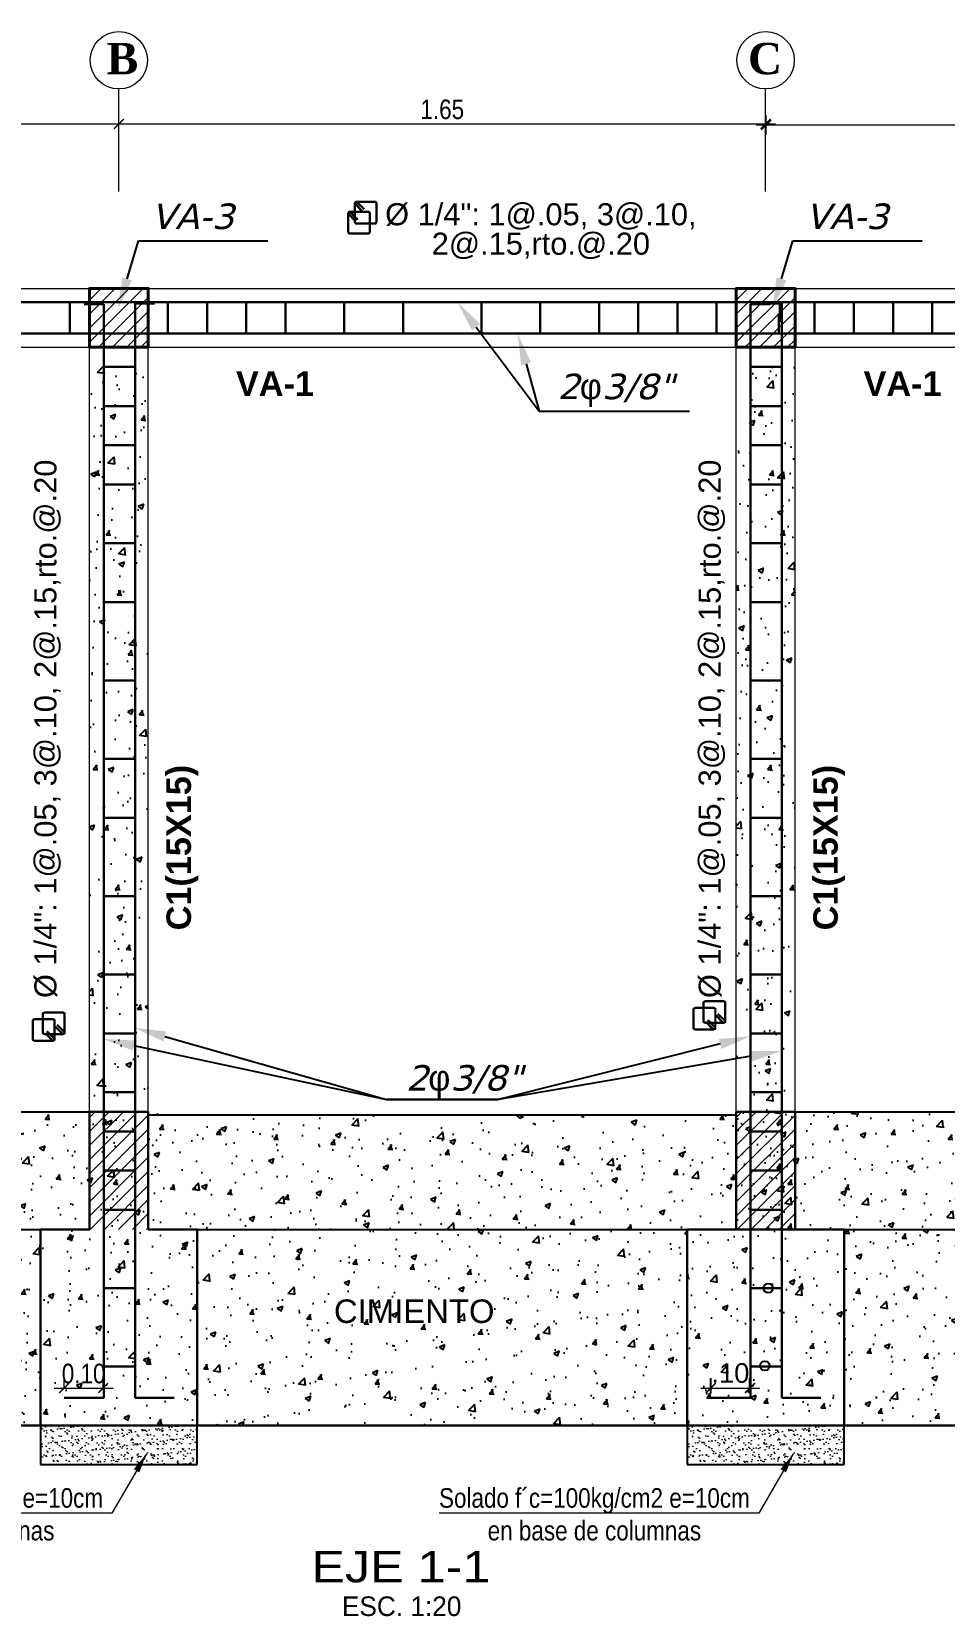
# Model space of a CAD drawing. Header units: metres. Extents: x 912 to 1393, y 476 to 584.
# Drawn here: x 1262.434 to 1264.763, y 494.607 to 498.649 of the extents above; entities that cross this region are included whole.
import ezdxf
from ezdxf import colors
from ezdxf.entities.mleader import LeaderData, LeaderLine
from ezdxf.math import Vec2, Vec3

# ---------------------------------------------------------------- set-up
doc = ezdxf.new("R2010")
doc.units = ezdxf.units.M
doc.linetypes.add('ACAD_ISO04W100', pattern=[30, 24, -3, 0, -3])
for name, color, linetype, lineweight in [('-Achurado', 251, 'Continuous', 5), ('A_Columnas', 7, 'Continuous', 40), ('Cotas', 7, 'Continuous', 20), ('Especificaciones', 7, 'Continuous', 20), ('FIC-2ES_ACERO_', 160, 'Continuous', 30), ('FIC-2ES_COLUMNA', 152, 'Continuous', 30), ('FIC-2ES_CONCRETO 210', 251, 'Continuous', 30), ('Flechas', 122, 'Continuous', 20), ('Muro Alto', 5, 'Continuous', 40), ('pisos', 8, 'Continuous', 13), ('PL-03', 7, 'Continuous', 30), ('TEXTO', 7, 'Continuous', 20)]:
    doc.layers.add(name, color=color, linetype=linetype, lineweight=lineweight)
doc.layers.add('A_50_CotasExter', color=253, linetype='Continuous')
doc.layers.add('PL-05', color=7, linetype='Continuous')
doc.layers.add('FIC-2ES_COTAS', color=7, linetype='Continuous', lineweight=5, true_color=0x6b006b)
doc.styles.add('-Arial Narrow', font='ARIALN.TTF')
doc.styles.add('ARIAL', font='arial.ttf')
doc.styles.add('ILICH', font='timesbd.ttf')
doc.styles.add('R80_50', font='verdanai.ttf', dxfattribs={"height": 0.065})
doc.styles.add('ROMANS', font='ARIALN.TTF')
doc.styles.add('style1', font='arial.ttf')
doc.styles.add('TECHNICLIGHT', font='tel_____.pfb')
doc.dimstyles.new('corte 25', dxfattribs={"dimtxt": 0.05, "dimasz": 0.025, "dimexe": 0.025, "dimexo": 0.0125, "dimgap": 0.0125, "dimtad": 1, "dimzin": 4, "dimdsep": 46, "dimtxsty": 'ARIAL', "dimblk": 'ARCHTICK', "dimcen": 0.025, "dimdle": 0.025, "dimclrd": 256, "dimclre": 256, "dimclrt": 7, "dimadec": 0, "dimazin": 0, "dimtfac": 1, "dimtix": 1, "dimtmove": 0, "dimatfit": 3, "dimfxl": 0.1, "dimlwd": -1, "dimarcsym": 0})
doc.dimstyles.new('Esc 1_20n', dxfattribs={"dimscale": 0.02, "dimtxt": 2, "dimasz": 1, "dimexe": 1, "dimexo": 1, "dimgap": 0.45, "dimtad": 1, "dimtoh": 1, "dimzin": 3, "dimdsep": 46, "dimtxsty": '-Arial Narrow', "dimblk": 'ARCHTICK', "dimcen": 1, "dimdle": 1, "dimclrd": 252, "dimclre": 252, "dimclrt": 252, "dimadec": 0, "dimazin": 0, "dimtfac": 1, "dimtix": 1, "dimtmove": 1, "dimatfit": 2, "dimldrblk": 'ARCHTICK', "dimfxl": 1, "dimfxlon": 1, "dimtolj": 2, "dimlwd": 5, "dimlwe": 5, "dimarcsym": 0})

# ---------------------------------------------------------------- blocks, each defined once
blk = doc.blocks.new('_ArchTick')
at = {"layer": 'pisos', "color": 0, "const_width": 0.15}
blk.add_lwpolyline([(-0.5, -0.5), (0.5, 0.5)], dxfattribs=at)
blk = doc.blocks.new('*D281')
at = {"layer": 'A_50_CotasExter', "color": 252, "lineweight": 5, "transparency": 16777216}
for p, q in [((1260.982, 498.414), (1262.682, 498.414)), ((1261.007, 498.389), (1261.007, 498.439)), ((1262.657, 498.389), (1262.657, 498.439))]:
    blk.add_line(p, q, dxfattribs=at)
at = {"layer": 'DEFPOINTS', "color": 0, "lineweight": 20, "transparency": 16777216}
for p in [(1262.657, 498.414), (1261.007, 498.2415), (1262.657, 498.2415)]:
    blk.add_point(p, dxfattribs=at)
at = {"layer": 'A_50_CotasExter', "color": 252, "lineweight": 5, "transparency": 16777216, "xscale": 0.025, "yscale": 0.025, "zscale": 0.025, "rotation": 180}
blk.add_blockref('_ArchTick', (1261.007, 498.414), dxfattribs=at)
at = {"layer": 'A_50_CotasExter', "color": 252, "lineweight": 5, "transparency": 16777216, "xscale": 0.025, "yscale": 0.025, "zscale": 0.025}
blk.add_blockref('_ArchTick', (1262.657, 498.414), dxfattribs=at)
at = {"layer": 'A_50_CotasExter', "color": 252, "transparency": 16777216, "insert": (1261.832, 498.4508), "char_height": 0.05, "attachment_point": 5, "style": '-Arial Narrow'}
blk.add_mtext('\\A2;1.65', dxfattribs=at)
blk = doc.blocks.new('ESTRIBOS')
at = {"layer": 'Especificaciones', "linetype": 'ACAD_ISO04W100'}
for p, q in [((1246.7519, 500.8379), (1246.7039, 500.8379)), ((1246.6824, 500.7601), (1246.6824, 500.808)), ((1246.6837, 500.8048), (1246.6994, 500.7891)), ((1246.6849, 500.7601), (1246.6849, 500.8037)), ((1246.6855, 500.8065), (1246.6994, 500.7926)), ((1246.6994, 500.8125), (1246.6869, 500.8125)), ((1246.6994, 500.8101), (1246.6869, 500.8101)), ((1246.6884, 500.8095), (1246.6994, 500.7984)), ((1246.6913, 500.8101), (1246.6994, 500.8019)), ((1246.6994, 500.7855), (1246.6994, 500.8334)), ((1246.7007, 500.8302), (1246.7181, 500.8128)), ((1246.7019, 500.7855), (1246.7019, 500.829)), ((1246.7349, 500.8125), (1246.7019, 500.8125)), ((1246.7349, 500.8101), (1246.7019, 500.8101)), ((1246.7019, 500.7994), (1246.7075, 500.7938)), ((1246.7025, 500.8319), (1246.7199, 500.8145)), ((1246.7519, 500.8354), (1246.7039, 500.8354)), ((1246.7054, 500.8348), (1246.7228, 500.8174)), ((1246.7083, 500.8354), (1246.7245, 500.8192)), ((1246.7199, 500.8145), (1246.7181, 500.8128)), ((1246.7369, 500.808), (1246.7369, 500.7601)), ((1246.7394, 500.8083), (1246.7394, 500.7601)), ((1246.7539, 500.8334), (1246.7539, 500.7855)), ((1246.7564, 500.8337), (1246.7564, 500.7855)), ((1246.6869, 500.7581), (1246.7349, 500.7581)), ((1246.7019, 500.796), (1246.7058, 500.7921)), ((1246.7019, 500.7901), (1246.7029, 500.7891)), ((1246.7029, 500.7891), (1246.7019, 500.7882)), ((1246.7039, 500.7834), (1246.7369, 500.7834)), ((1246.7039, 500.7809), (1246.7369, 500.7809)), ((1246.7075, 500.7938), (1246.7058, 500.7921)), ((1246.7394, 500.7834), (1246.7519, 500.7834)), ((1246.7394, 500.7809), (1246.7519, 500.7809)), ((1246.6869, 500.7556), (1246.7349, 500.7556))]:
    blk.add_line(p, q, dxfattribs=at)
for centre, radius, start, end in [((1246.7039, 500.8334), 0.00452, 90, 225), ((1246.7519, 500.8334), 0.00452, 0, 90), ((1246.6869, 500.808), 0.00452, 90, 225), ((1246.6869, 500.808), 0.00206, 45.0001, 225), ((1246.7039, 500.8334), 0.00206, 45.0001, 225), ((1246.7349, 500.808), 0.00452, 0, 90), ((1246.7349, 500.808), 0.00206, 0, 90), ((1246.7519, 500.8334), 0.00206, 0, 90), ((1246.6869, 500.7601), 0.00452, 180, 270), ((1246.6869, 500.7601), 0.00206, 180, 270), ((1246.7039, 500.7855), 0.00452, 180, 270), ((1246.7039, 500.7855), 0.00206, 180, 270), ((1246.7349, 500.7601), 0.00206, 270, 0), ((1246.7349, 500.7601), 0.00452, 270, 0), ((1246.7519, 500.7855), 0.00452, 270, 0), ((1246.7519, 500.7855), 0.00206, 270, 0)]:
    blk.add_arc(centre, radius, start, end, dxfattribs=at)
blk = doc.blocks.new('*D89')
at = {"layer": 'Cotas', "ltscale": 0.1, "transparency": 16777216}
blk.add_line((1264.142, 495.1894), (1264.292, 495.1894), dxfattribs=at)
at = {"layer": 'Cotas', "lineweight": -2, "ltscale": 0.1, "transparency": 16777216}
for p, q in [((1264.167, 495.1766), (1264.167, 495.2144)), ((1264.267, 495.1766), (1264.267, 495.2144))]:
    blk.add_line(p, q, dxfattribs=at)
at = {"layer": 'DEFPOINTS', "color": 0, "lineweight": 20, "ltscale": 0.1, "transparency": 16777216}
for p in [(1264.267, 495.1894), (1264.167, 495.1641), (1264.267, 495.1641)]:
    blk.add_point(p, dxfattribs=at)
at = {"layer": 'Cotas', "ltscale": 0.1, "transparency": 16777216, "xscale": 0.025, "yscale": 0.025, "zscale": 0.025, "rotation": 180}
blk.add_blockref('_ArchTick', (1264.167, 495.1894), dxfattribs=at)
at = {"layer": 'Cotas', "ltscale": 0.1, "transparency": 16777216, "xscale": 0.025, "yscale": 0.025, "zscale": 0.025}
blk.add_blockref('_ArchTick', (1264.267, 495.1894), dxfattribs=at)
at = {"layer": 'Cotas', "color": 7, "lineweight": 13, "ltscale": 0.1, "transparency": 16777216, "insert": (1264.217, 495.2274), "char_height": 0.05, "attachment_point": 5, "style": 'ARIAL'}
blk.add_mtext('.10', dxfattribs=at)
blk = doc.blocks.new('*D96')
at = {"layer": 'A_50_CotasExter', "color": 252, "lineweight": 5, "transparency": 16777216}
for p, q in [((1262.492, 495.1894), (1262.642, 495.1894)), ((1262.517, 495.1891), (1262.517, 495.2144)), ((1262.617, 495.1891), (1262.617, 495.2144))]:
    blk.add_line(p, q, dxfattribs=at)
at = {"layer": 'DEFPOINTS', "color": 0, "lineweight": 20, "transparency": 16777216}
for p in [(1262.617, 495.1894), (1262.517, 495.1641), (1262.617, 495.1641)]:
    blk.add_point(p, dxfattribs=at)
at = {"layer": 'A_50_CotasExter', "color": 252, "lineweight": 5, "transparency": 16777216, "xscale": 0.025, "yscale": 0.025, "zscale": 0.025, "rotation": 180}
blk.add_blockref('_ArchTick', (1262.517, 495.1894), dxfattribs=at)
at = {"layer": 'A_50_CotasExter', "color": 252, "lineweight": 5, "transparency": 16777216, "xscale": 0.025, "yscale": 0.025, "zscale": 0.025}
blk.add_blockref('_ArchTick', (1262.617, 495.1894), dxfattribs=at)
at = {"layer": 'A_50_CotasExter', "color": 252, "transparency": 16777216, "insert": (1262.567, 495.2261), "char_height": 0.05, "attachment_point": 5, "style": '-Arial Narrow'}
blk.add_mtext('\\A2;0.10', dxfattribs=at)
blk = doc.blocks.new('*D282')
at = {"layer": 'A_50_CotasExter', "color": 252, "lineweight": 5, "transparency": 16777216}
for p, q in [((1262.632, 498.414), (1264.332, 498.414)), ((1262.657, 498.389), (1262.657, 498.439)), ((1264.307, 498.389), (1264.307, 498.439))]:
    blk.add_line(p, q, dxfattribs=at)
at = {"layer": 'DEFPOINTS', "color": 0, "lineweight": 20, "transparency": 16777216}
for p in [(1264.307, 498.414), (1262.657, 498.2415), (1264.307, 498.2415)]:
    blk.add_point(p, dxfattribs=at)
at = {"layer": 'A_50_CotasExter', "color": 252, "lineweight": 5, "transparency": 16777216, "xscale": 0.025, "yscale": 0.025, "zscale": 0.025, "rotation": 180}
blk.add_blockref('_ArchTick', (1262.657, 498.414), dxfattribs=at)
at = {"layer": 'A_50_CotasExter', "color": 252, "lineweight": 5, "transparency": 16777216, "xscale": 0.025, "yscale": 0.025, "zscale": 0.025}
blk.add_blockref('_ArchTick', (1264.307, 498.414), dxfattribs=at)
at = {"layer": 'A_50_CotasExter', "color": 252, "transparency": 16777216, "insert": (1263.482, 498.4508), "char_height": 0.05, "attachment_point": 5, "style": '-Arial Narrow'}
blk.add_mtext('\\A2;1.65', dxfattribs=at)
blk = doc.blocks.new('*D283')
at = {"layer": 'A_50_CotasExter', "color": 252, "lineweight": 5, "transparency": 16777216}
for p, q in [((1264.3082, 498.3865), (1264.3082, 498.4365)), ((1265.9582, 498.3865), (1265.9582, 498.4365)), ((1264.2832, 498.4115), (1265.9832, 498.4115))]:
    blk.add_line(p, q, dxfattribs=at)
at = {"layer": 'DEFPOINTS', "color": 0, "lineweight": 20, "transparency": 16777216}
for p in [(1265.9582, 498.4115), (1264.3082, 498.239), (1265.9582, 498.239)]:
    blk.add_point(p, dxfattribs=at)
at = {"layer": 'A_50_CotasExter', "color": 252, "lineweight": 5, "transparency": 16777216, "xscale": 0.025, "yscale": 0.025, "zscale": 0.025, "rotation": 180}
blk.add_blockref('_ArchTick', (1264.3082, 498.4115), dxfattribs=at)
at = {"layer": 'A_50_CotasExter', "color": 252, "lineweight": 5, "transparency": 16777216, "xscale": 0.025, "yscale": 0.025, "zscale": 0.025}
blk.add_blockref('_ArchTick', (1265.9582, 498.4115), dxfattribs=at)
at = {"layer": 'A_50_CotasExter', "color": 252, "transparency": 16777216, "insert": (1265.1332, 498.4483), "char_height": 0.05, "attachment_point": 5, "style": '-Arial Narrow'}
blk.add_mtext('\\A2;1.65', dxfattribs=at)

msp = doc.modelspace()

# ---------------------------------------------------------------- hatches: boundary and pattern name
at = {"layer": '-Achurado', "lineweight": 5}
h = msp.add_hatch(dxfattribs=at)
h.set_pattern_fill('AR-SAND', color=256, scale=0.0005)
h.set_pattern_definition([(37.5, (63.047803, 0), (-0.00080001565, 0.02447066187), [0, -0.019304, 0, -0.02159, 0, -0.0206375]), (7.5, (63.047803, 0), (0.02247616416, 0.035841255), [0, -0.010414, 0, -0.017399, 0, -0.0066675]), (327.5, (63.032182, 0), (0.0395496185, 7.185923e-05), [0, -0.00635, 0, -0.02286, 0, -0.029845]), (317.5, (63.032182, 0), (0.0381778226, 0.0111464662), [0, -0.003175, 0, -0.014986, 0, -0.017145])])
h.paths.add_polyline_path([(1262.857, 495.0941), (1262.457, 495.0941), (1262.457, 494.9941), (1262.857, 494.9941)])
h = msp.add_hatch(dxfattribs=at)
h.set_pattern_fill('AR-SAND', color=256, scale=0.0005)
h.set_pattern_definition([(37.5, (64.697803, 0), (-0.00080001565, 0.02447066187), [0, -0.019304, 0, -0.02159, 0, -0.0206375]), (7.5, (64.697803, 0), (0.02247616416, 0.035841255), [0, -0.010414, 0, -0.017399, 0, -0.0066675]), (327.5, (64.682182, 0), (0.0395496185, 7.185923e-05), [0, -0.00635, 0, -0.02286, 0, -0.029845]), (317.5, (64.682182, 0), (0.0381778226, 0.0111464662), [0, -0.003175, 0, -0.014986, 0, -0.017145])])
h.paths.add_polyline_path([(1264.507, 495.0941), (1264.107, 495.0941), (1264.107, 494.9941), (1264.507, 494.9941)])
at = {"true_color": 0x636466}
h = msp.add_hatch(dxfattribs=at)
h.set_pattern_fill('AR-CONC', color=251, scale=0.0008)
h.paths.add_polyline_path([(1262.582, 497.7941), (1262.732, 497.7941), (1262.732, 495.5941), (1262.582, 495.5941)])
h = msp.add_hatch(dxfattribs=at)
h.set_pattern_fill('AR-CONC', color=251, scale=0.0008)
h.paths.add_polyline_path([(1264.232, 497.7941), (1264.382, 497.7941), (1264.382, 495.5941), (1264.232, 495.5941)])
h = msp.add_hatch(dxfattribs=at)
h.set_pattern_fill('AR-CONC', color=251, scale=0.0008)
h.paths.add_polyline_path([(1262.1047, 495.7638), (1262.3732, 495.7638), (1262.4026, 495.8069), (1262.3242, 495.7834)], flags=16)
h.paths.add_polyline_path([(1264.232, 495.8857), (1263.4332, 495.8857), (1261.904, 495.8941), (1261.082, 495.8941), (1261.082, 495.5941), (1261.207, 495.5941), (1263.107, 495.5941), (1264.232, 495.5941)])
h = msp.add_hatch(dxfattribs=at)
h.set_pattern_fill('AR-CONC', color=251, scale=0.0008)
h.set_pattern_definition([(50, (15.55225, -3.57818), (0.145747735, -0.012751268), [0.01524, -0.16764]), (355, (15.55225, -3.57818), (-0.028194737, 0.152845476), [0.012192, -0.134112467]), (100.451445, (15.5644, -3.57925), (0.117552998, 0.140094202), [0.012952007, -0.142472196]), (46.1842, (15.55225, -3.53754), (0.216863233, -0.033633862), [0.02286, -0.25146]), (96.635558, (15.57032, -3.54035), (0.189923307, 0.1979409), [0.01942802, -0.213708487]), (351.184151, (15.55225, -3.53754), (0.189923307, 0.1979409), [0.018287974, -0.201167786]), (21, (15.57257, -3.5477), (0.121291513, -0.081812159), [0.01524, -0.16764]), (326, (15.57257, -3.5477), (0.049441623, 0.147350373), [0.012192, -0.134112]), (71.451445, (15.58268, -3.55452), (0.170733135, 0.065538215), [0.012952007, -0.14247195]), (37.5, (15.55225, -3.578183), (0.0024708826, 0.067644031), [0, -0.1324864, 0, -0.136144, 0, -0.13462]), (7.5, (15.55225, -3.57818), (0.05345573, 0.08014446), [0, -0.0776224, 0, -0.1294384, 0, -0.051308]), (327.5, (15.506934, -3.578183), (0.1084724761, -0.0045829952), [0, -0.0508, 0, -0.158496, 0, -0.210312]), (317.5, (15.48661, -3.57818), (0.118503345, 0.020341193), [0, -0.06604, 0, -0.1052576, 0, -0.149352])])
h.paths.add_polyline_path([(1264.8094, 495.5941), (1264.382, 495.5941), (1264.382, 495.8941), (1264.232, 495.8941), (1264.2324, 495.5941), (1264.107, 495.5941), (1264.107, 495.0941), (1264.8094, 495.0941)])
h = msp.add_hatch(dxfattribs=at)
h.set_pattern_fill('AR-CONC', color=251, scale=0.0008)
h.paths.add_polyline_path([(1265.8832, 495.8941), (1264.382, 495.8941), (1264.382, 495.5941), (1265.2094, 495.5941), (1265.7582, 495.5941), (1265.8832, 495.5941)])
h = msp.add_hatch(dxfattribs=at)
h.set_pattern_fill('AR-CONC', color=251, scale=0.0008)
h.paths.add_polyline_path([(1264.107, 495.5941), (1261.332, 495.5941), (1261.332, 495.0941), (1264.107, 495.0941)])
h.paths.add_polyline_path([(1262.2377, 495.3797), (1262.2905, 495.3554), (1262.2782, 495.4218), (1262.2561, 495.4529)], flags=16)
at = {"layer": 'Muro Alto', "lineweight": 20, "true_color": 0x636466}
h = msp.add_hatch(dxfattribs=at)
h.set_pattern_fill('LINE', color=251, scale=0.008, angle=45)
h.set_pattern_definition([(45, (5.34674, -3.528183), (-0.01796051224, 0.01796051224), [])])
h.paths.add_polyline_path([(1262.582, 497.8441), (1262.732, 497.8441), (1262.732, 497.9941), (1262.582, 497.9941)])
h = msp.add_hatch(dxfattribs=at)
h.set_pattern_fill('LINE', color=251, scale=0.008, angle=45)
h.set_pattern_definition([(45, (6.99674, -3.528183), (-0.01796051224, 0.01796051224), [])])
h.paths.add_polyline_path([(1264.232, 497.8441), (1264.382, 497.8441), (1264.382, 497.9941), (1264.232, 497.9941)])
h = msp.add_hatch(dxfattribs=at)
h.set_pattern_fill('LINE', color=251, scale=0.008, angle=45)
h.set_pattern_definition([(45, (14.997135, -3.578183), (-0.01796051224, 0.01796051224), [])])
h.paths.add_polyline_path([(1262.582, 495.8941), (1262.732, 495.8941), (1262.732, 495.5941), (1262.582, 495.5941)])
h = msp.add_hatch(dxfattribs=at)
h.set_pattern_fill('LINE', color=251, scale=0.008, angle=45)
h.set_pattern_definition([(45, (16.647135, -3.578183), (-0.01796051224, 0.01796051224), [])])
h.paths.add_polyline_path([(1264.232, 495.8941), (1264.382, 495.8941), (1264.382, 495.5941), (1264.232, 495.5941)])

# ---------------------------------------------------------------- linework, layer by layer
for p, q in [((1262.457, 495.0941), (1262.457, 494.9941)), ((1262.857, 494.9941), (1262.857, 495.0941)), ((1264.107, 495.0941), (1264.107, 494.9941)), ((1264.507, 494.9941), (1264.507, 495.0941)), ((1262.457, 494.9941), (1262.857, 494.9941)), ((1264.107, 494.9941), (1264.507, 494.9941))]:
    msp.add_line(p, q)
for points in [[(1261.082, 495.8941), (1262.582, 495.8941)], [(1264.2332, 495.8857), (1262.732, 495.8857)], [(1264.3482, 495.8941), (1265.8832, 495.8941)], [(1261.207, 495.5941), (1262.457, 495.5941)], [(1262.857, 495.5941), (1265.7582, 495.5941)]]:
    msp.add_lwpolyline(points)
msp.add_lwpolyline([(1264.232, 495.8941), (1264.382, 495.8941), (1264.382, 495.5941), (1264.232, 495.5941)], close=True)
for centre in [(1264.3136, 495.4444), (1264.3049, 495.2461)]:
    msp.add_circle(centre, 0.0121)
at = {"layer": 'FIC-2ES_ACERO_', "color": 5, "lineweight": 30}
for p, q in [((1260.9738, 497.9591), (1265.9946, 497.9591)), ((1262.5682, 497.9543), (1262.6182, 497.9543)), ((1262.6182, 495.1641), (1262.6182, 497.9543)), ((1262.6982, 495.1641), (1262.6982, 497.9557)), ((1262.7482, 497.9557), (1262.6982, 497.9557)), ((1264.2682, 495.1641), (1264.2682, 497.9543)), ((1264.2682, 497.9543), (1264.3182, 497.9543)), ((1264.3482, 497.9557), (1264.2982, 497.9557)), ((1264.3406, 497.8791), (1264.3406, 497.9291)), ((1264.3434, 497.9591), (1264.3434, 497.9091)), ((1264.3482, 495.1641), (1264.3482, 497.9557)), ((1260.9785, 497.8791), (1265.9917, 497.8791)), ((1262.517, 495.1641), (1262.6182, 495.1641)), ((1262.7982, 495.1641), (1262.6982, 495.1641)), ((1264.167, 495.1641), (1264.2682, 495.1641)), ((1264.4482, 495.1641), (1264.3482, 495.1641))]:
    msp.add_line(p, q, dxfattribs=at)
at = {"layer": 'FIC-2ES_ACERO_', "lineweight": 40}
for points in [[(1262.582, 497.8441), (1262.732, 497.8441), (1262.732, 497.9941), (1262.582, 497.9941)], [(1264.232, 497.8441), (1264.382, 497.8441), (1264.382, 497.9941), (1264.232, 497.9941)]]:
    msp.add_lwpolyline(points, close=True, dxfattribs=at)
at = {"layer": 'FIC-2ES_ACERO_', "color": 5, "lineweight": 30}
for points in [[(1260.9785, 497.9291), (1260.9785, 497.8791), (1265.9917, 497.8791), (1265.9917, 497.9291)], [(1262.532, 497.8791), (1262.532, 497.9591)], [(1262.732, 497.8791), (1262.732, 497.9591)], [(1262.782, 497.8791), (1262.782, 497.9591)], [(1262.882, 497.8791), (1262.882, 497.9591)], [(1262.982, 497.8791), (1262.982, 497.9591)], [(1263.082, 497.8791), (1263.082, 497.9591)], [(1263.232, 497.8791), (1263.232, 497.9591)], [(1263.382, 497.8791), (1263.382, 497.9591)], [(1263.582, 497.8791), (1263.582, 497.9591)], [(1263.732, 497.8791), (1263.732, 497.9591)], [(1263.882, 497.8791), (1263.882, 497.9591)], [(1263.982, 497.8791), (1263.982, 497.9591)], [(1264.082, 497.8791), (1264.082, 497.9591)], [(1264.182, 497.8791), (1264.182, 497.9591)], [(1264.432, 497.8791), (1264.432, 497.9591)], [(1264.532, 497.8791), (1264.532, 497.9591)], [(1264.632, 497.8791), (1264.632, 497.9591)], [(1264.732, 497.8791), (1264.732, 497.9591)], [(1262.6982, 497.7941), (1262.6182, 497.7941)], [(1264.3482, 497.7941), (1264.2682, 497.7941)], [(1262.6982, 497.6941), (1262.6182, 497.6941)], [(1264.3482, 497.6941), (1264.2682, 497.6941)], [(1262.6982, 497.5941), (1262.6182, 497.5941)], [(1264.3482, 497.5941), (1264.2682, 497.5941)], [(1262.6982, 497.4941), (1262.6182, 497.4941)], [(1264.3482, 497.4941), (1264.2682, 497.4941)], [(1262.6982, 497.3441), (1262.6182, 497.3441)], [(1264.3482, 497.3441), (1264.2682, 497.3441)], [(1262.6982, 497.1941), (1262.6182, 497.1941)], [(1264.3482, 497.1941), (1264.2682, 497.1941)], [(1262.6982, 496.9941), (1262.6182, 496.9941)], [(1264.3482, 496.9941), (1264.2682, 496.9941)], [(1262.6982, 496.7941), (1262.6182, 496.7941)], [(1264.3482, 496.7941), (1264.2682, 496.7941)], [(1262.6182, 496.6441), (1262.6982, 496.6441)], [(1264.2682, 496.6441), (1264.3482, 496.6441)], [(1262.6182, 496.4441), (1262.6982, 496.4441)], [(1264.2682, 496.4441), (1264.3482, 496.4441)], [(1262.6182, 496.2441), (1262.6982, 496.2441)], [(1264.2682, 496.2441), (1264.3482, 496.2441)], [(1262.6182, 496.0941), (1262.6982, 496.0941)], [(1264.2682, 496.0941), (1264.3482, 496.0941)], [(1262.6182, 495.9441), (1262.6982, 495.9441)], [(1264.2682, 495.9441), (1264.3482, 495.9441)], [(1262.6182, 495.8441), (1262.6982, 495.8441)], [(1264.2682, 495.8441), (1264.3482, 495.8441)], [(1262.6182, 495.7441), (1262.6982, 495.7441)], [(1264.2682, 495.7441), (1264.3482, 495.7441)], [(1262.6182, 495.6441), (1262.6982, 495.6441)], [(1264.2682, 495.6441), (1264.3482, 495.6441)], [(1262.6982, 495.4441), (1262.6182, 495.4441)], [(1264.3482, 495.4441), (1264.2682, 495.4441)], [(1262.6982, 495.2441), (1262.6182, 495.2441)], [(1264.3482, 495.2441), (1264.2682, 495.2441)]]:
    msp.add_lwpolyline(points, dxfattribs=at)
at = {"layer": 'FIC-2ES_COLUMNA', "ltscale": 0.025}
for points in [[(1262.457, 495.0941), (1262.857, 495.0941), (1262.857, 495.5941), (1262.732, 495.5941), (1262.732, 495.8941), (1262.582, 495.8941), (1262.582, 495.5941), (1262.457, 495.5941), (1262.457, 495.0941)], [(1264.107, 495.0941), (1264.507, 495.0941), (1264.507, 495.5941), (1264.382, 495.5941), (1264.382, 495.8941), (1264.232, 495.8941), (1264.232, 495.5941), (1264.107, 495.5941), (1264.107, 495.0941)], [(1261.207, 495.0941), (1266.1584, 495.0941)]]:
    msp.add_lwpolyline(points, dxfattribs=at)
at = {"layer": 'FIC-2ES_CONCRETO 210', "lineweight": 15}
for p, q in [((1260.932, 497.9941), (1266.0332, 497.9941)), ((1262.732, 495.8941), (1262.732, 497.9441)), ((1264.382, 495.6941), (1264.382, 497.9441)), ((1261.082, 497.8441), (1266.0332, 497.8441)), ((1262.582, 495.8941), (1262.582, 497.8441)), ((1264.232, 495.6941), (1264.232, 497.8441)), ((1264.382, 495.6941), (1264.382, 497.8441))]:
    msp.add_line(p, q, dxfattribs=at)
at = {"layer": 'FIC-2ES_COTAS'}
for p, q in [((1262.657, 498.2415), (1262.657, 498.503)), ((1264.307, 498.2415), (1264.307, 498.503))]:
    msp.add_line(p, q, dxfattribs=at)
for centre in [(1262.657, 498.5761), (1264.307, 498.5761)]:
    msp.add_circle(centre, 0.0731, dxfattribs=at)

# ---------------------------------------------------------------- block references
at = {"layer": 'Muro Alto', "color": 4, "lineweight": 20}
msp.add_blockref('ESTRIBOS', (16.5587, -2.6221), dxfattribs=at)
at = {"layer": 'Muro Alto', "color": 4, "lineweight": 20, "xscale": -1, "rotation": 270}
for p in [(763.3669, -750.5794), (761.6813, -750.6081)]:
    msp.add_blockref('ESTRIBOS', p, dxfattribs=at)

# ---------------------------------------------------------------- texts
at = {"layer": 'A_Columnas', "lineweight": 9, "attachment_point": 5, "style": 'style1'}
for s, insert, char_height, width in [('\\pxsm0.8;Ø 1/4": 1@.05, 3@.10, 2@.15,rto.@.20', (1263.7335, 498.1403), 0.05625, 0.881569), ('{\\fArial|b1|i0|c0|p34;VA-1 }', (1263.0551, 497.7515), 0.0625, 0.8), ('{\\fArial|b1|i0|c0|p34;VA-1 }', (1264.6563, 497.7515), 0.0625, 0.8)]:
    msp.add_mtext(s, dxfattribs=dict(at, insert=insert, char_height=char_height, width=width))
at = {"layer": 'A_Columnas', "lineweight": 9, "attachment_point": 5, "rotation": 90, "style": 'style1'}
for s, insert, char_height, width in [('\\pxsm0.8;Ø 1/4": 1@.05, 3@.10, 2@.15,rto.@.20', (1262.4751, 496.8709), 0.05625, 2.104752), ('\\pxsm0.8;Ø 1/4": 1@.05, 3@.10, 2@.15,rto.@.20', (1264.1698, 496.8709), 0.05625, 2.104752), ('{\\fArial|b1|i0|c0|p34;C1(15X15)}', (1262.819, 496.568), 0.0625, 0.8), ('{\\fArial|b1|i0|c0|p34;C1(15X15)}', (1264.469, 496.568), 0.0625, 0.8)]:
    msp.add_mtext(s, dxfattribs=dict(at, insert=insert, char_height=char_height, width=width))
at = {"layer": 'Especificaciones', "linetype": 'ACAD_ISO04W100', "char_height": 0.065, "width": 0.387333, "attachment_point": 1, "style": 'R80_50'}
for s, insert in [('VA-3', (1262.7396, 498.2108)), ('VA-3', (1264.409, 498.2108)), ('2{\\fSymbol|b0|i0|c2|p18;f}3/8"', (1263.7761, 497.7768)), ('2{\\fSymbol|b0|i0|c2|p18;f}3/8"', (1263.3895, 496.0132))]:
    msp.add_mtext(s, dxfattribs=dict(at, insert=insert))
at = {"layer": 'FIC-2ES_COTAS', "style": 'ILICH'}
for s, p in [('B', (1262.6258, 498.5406, 478.457)), ('C', (1264.2619, 498.5406, 478.457))]:
    msp.add_text(s, height=0.08, dxfattribs=at).set_placement(p)
at = {"layer": 'PL-03', "color": 250, "linetype": 'Continuous', "style": 'TECHNICLIGHT'}
msp.add_text('ESC. 1:20', height=0.05, dxfattribs=at).set_placement((1263.226, 494.6079))
at = {"layer": 'PL-03', "char_height": 0.05, "width": 0.815284, "attachment_point": 2, "style": 'ROMANS'}
for insert in [(1262.2201, 494.9341), (1263.8701, 494.9341)]:
    msp.add_mtext('Solado f´c=100kg/cm2 e=10cm en base de columnas', dxfattribs=dict(at, insert=insert))
at = {"layer": 'PL-05', "style": 'TECHNICLIGHT', "width": 1.2}
msp.add_text(' EJE 1-1', height=0.08, dxfattribs=at).set_placement((1263.1124, 494.6938))
at = {"layer": 'TEXTO', "insert": (1264.0742, 495.4154), "char_height": 0.06, "width": 1.32753, "attachment_point": 3}
msp.add_mtext('\\pxqc;{\\fArial|b0|i0|c0|p34;CIMIENTO}', dxfattribs=at)

# ---------------------------------------------------------------- dimensions: what is measured, and where the dimension line sits
at = {"layer": 'A_50_CotasExter'}
for p1, p2, picture, middle in [((1261.007, 498.2415), (1262.657, 498.2415), '*D281', (1261.832, 498.4508)), ((1262.657, 498.2415), (1264.307, 498.2415), '*D282', (1263.482, 498.4508)), ((1264.3082, 498.239), (1265.9582, 498.239), '*D283', (1265.1332, 498.4483))]:
    dim = msp.add_aligned_dim(p1=p1, p2=p2, distance=0.1726, dimstyle='Esc 1_20n', override={"dimscale": 0.025}, dxfattribs=at)
    dim.commit()
    dim.dimension.update_dxf_attribs({"geometry": picture, "text_midpoint": middle})
dim = msp.add_linear_dim(base=(1262.617, 495.1894), p1=(1262.517, 495.1641), p2=(1262.617, 495.1641), angle=360, dimstyle='Esc 1_20n', override={"dimscale": 0.025}, dxfattribs=at)
dim.commit()
dim.dimension.update_dxf_attribs({"geometry": '*D96', "text_midpoint": (1262.567, 495.1894), "dimtype": 161})
at = {"layer": 'Cotas', "lineweight": 13, "ltscale": 0.1}
dim = msp.add_linear_dim(base=(1264.267, 495.1894), p1=(1264.167, 495.1641), p2=(1264.267, 495.1641), angle=360, dimstyle='corte 25', dxfattribs=at)
dim.commit()
dim.dimension.update_dxf_attribs({"geometry": '*D89', "text_midpoint": (1264.217, 495.1894), "dimtype": 161})

# ---------------------------------------------------------------- leaders
for points in [[(1262.7272, 495.0216), (1262.6392, 494.8704), (1261.8238, 494.8704)], [(1264.3772, 495.0216), (1264.2892, 494.8704), (1263.4738, 494.8704)]]:
    msp.add_leader(points, dimstyle='corte 25', override={"dimasz": 0.05, "dimgap": 0.0125, "dimtad": 0}, dxfattribs=at)
at = {"layer": 'Flechas', "color": 7}
ml = msp.add_multileader_mtext('Standard', dxfattribs=at)
ml.set_content('', color=7)
ml.set_leader_properties()
ml.build(insert=Vec2(0, 0))
ml.multileader.update_dxf_attribs({"dogleg_length": 0.6, "arrow_head_size": 0.08})
ctx = ml.context
ctx.base_point, ctx.char_height, ctx.arrow_head_size, ctx.landing_gap_size, ctx.plane_origin = Vec3(1263.0371, 498.1154), 0, 0.08, 0, Vec3(1262.9436, 498.3394)
notes = []
notes.append((ctx, [(0, (1, 1, 0), (1262.7066, 498.1154), (1, 0), 0.3305, [(0, [(1262.6549, 497.9418)], 0, [])])]))
ctx.mtext.insert, ctx.mtext.rotation, ctx.mtext.flow_direction, ctx.mtext.extrusion = Vec3(1263.0371, 498.1154), 3.141593, 5, Vec3(0, 0, -1)
ml = msp.add_multileader_mtext('Standard', dxfattribs=at)
ml.set_content('', color=7)
ml.set_leader_properties()
ml.build(insert=Vec2(0, 0))
ml.multileader.update_dxf_attribs({"dogleg_length": 0.6, "arrow_head_size": 0.08})
ctx = ml.context
ctx.base_point, ctx.char_height, ctx.arrow_head_size, ctx.landing_gap_size, ctx.plane_origin = Vec3(1264.7065, 498.1154), 0, 0.08, 0, Vec3(1264.613, 498.3394)
notes.append((ctx, [(0, (1, 1, 0), (1264.376, 498.1154), (1, 0), 0.3305, [(0, [(1264.3243, 497.9418)], 0, [])])]))
ctx.mtext.insert, ctx.mtext.rotation, ctx.mtext.flow_direction, ctx.mtext.extrusion = Vec3(1264.7065, 498.1154), 3.141593, 5, Vec3(0, 0, -1)
ml = msp.add_multileader_mtext('Standard', dxfattribs=at)
ml.set_content('', color=7)
ml.set_leader_properties()
ml.build(insert=Vec2(0, 0))
ml.multileader.update_dxf_attribs({"dogleg_length": 0.6, "arrow_head_size": 0.08})
ctx = ml.context
ctx.base_point, ctx.char_height, ctx.arrow_head_size, ctx.landing_gap_size, ctx.plane_origin = Vec3(1264.1125, 497.6815), 0, 0.08, 0, Vec3(1263.8315, 497.9055)
notes.append((ctx, [(0, (1, 1, 0), (1263.7293, 497.6815), (1, 0), 0.3833, [(0, [(1263.5205, 497.9591)], 0, [])])]))
ctx.mtext.insert, ctx.mtext.rotation, ctx.mtext.flow_direction, ctx.mtext.extrusion = Vec3(1264.1125, 497.6815), 3.141593, 5, Vec3(0, 0, -1)
ml = msp.add_multileader_mtext('Standard', dxfattribs=at)
ml.set_content('', color=7)
ml.set_leader_properties()
ml.build(insert=Vec2(0, 0))
ml.multileader.update_dxf_attribs({"dogleg_length": 0.6, "arrow_head_size": 0.08})
ctx = ml.context
ctx.base_point, ctx.char_height, ctx.arrow_head_size, ctx.landing_gap_size, ctx.plane_origin = Vec3(1264.1125, 497.6815), 0, 0.08, 0, Vec3(1263.9512, 497.9055)
notes.append((ctx, [(0, (1, 1, 0), (1263.7293, 497.6815), (1, 0), 0.3833, [(0, [(1263.6744, 497.8791)], 0, [])])]))
ctx.mtext.insert, ctx.mtext.rotation, ctx.mtext.flow_direction, ctx.mtext.extrusion = Vec3(1264.1125, 497.6815), 3.141593, 5, Vec3(0, 0, -1)
ml = msp.add_multileader_mtext('Standard', dxfattribs=at)
ml.set_content('', color=7)
ml.set_leader_properties()
ml.build(insert=Vec2(0, 0))
ml.multileader.update_dxf_attribs({"dogleg_length": 0.6, "arrow_head_size": 0.08})
ctx = ml.context
ctx.base_point, ctx.char_height, ctx.arrow_head_size, ctx.landing_gap_size, ctx.plane_origin = Vec3(1263.6257, 495.9253), 0, 0.08, 0, Vec3(1263.0716, 496.1456)
notes.append((ctx, [(0, (1, 1, 0), (1263.3397, 495.9253), (1, 0), 0.286, [(0, [(1262.617, 496.0798)], 0, [])])]))
ctx.mtext.insert, ctx.mtext.rotation, ctx.mtext.flow_direction, ctx.mtext.extrusion = Vec3(1263.6257, 495.9253), 3.141593, 5, Vec3(0, 0, -1)
ml = msp.add_multileader_mtext('Standard', dxfattribs=at)
ml.set_content('', color=7)
ml.set_leader_properties()
ml.build(insert=Vec2(0, 0))
ml.multileader.update_dxf_attribs({"dogleg_length": 0.6, "arrow_head_size": 0.08})
ctx = ml.context
ctx.base_point, ctx.char_height, ctx.arrow_head_size, ctx.landing_gap_size, ctx.plane_origin = Vec3(1263.6257, 495.9253), 0, 0.08, 0, Vec3(1263.0889, 496.1456)
notes.append((ctx, [(0, (1, 1, 0), (1263.3397, 495.9253), (1, 0), 0.286, [(0, [(1262.697, 496.1082)], 0, [])])]))
ctx.mtext.insert, ctx.mtext.rotation, ctx.mtext.flow_direction, ctx.mtext.extrusion = Vec3(1263.6257, 495.9253), 3.141593, 5, Vec3(0, 0, -1)
ml = msp.add_multileader_mtext('Standard', dxfattribs=at)
ml.set_content('', color=7)
ml.set_leader_properties()
ml.build(insert=Vec2(0, 0))
ml.multileader.update_dxf_attribs({"dogleg_length": 0.6, "arrow_head_size": 0.08})
ctx = ml.context
ctx.base_point, ctx.char_height, ctx.arrow_head_size, ctx.landing_gap_size, ctx.plane_origin = Vec3(1263.3397, 495.9253), 0, 0.08, 0, Vec3(1263.1426, 496.2152)
ctx.text_align_type = 2
notes.append((ctx, [(0, (1, 1, 0), (1263.6257, 495.9253), (-1, 0), 0.286, [(0, [(1264.2682, 496.0866)], 0, [])])]))
ctx.mtext.insert, ctx.mtext.rotation, ctx.mtext.alignment, ctx.mtext.flow_direction, ctx.mtext.extrusion = Vec3(1263.3397, 495.9253), 3.141593, 3, 5, Vec3(0, 0, -1)
ml = msp.add_multileader_mtext('Standard', dxfattribs=at)
ml.set_content('', color=7)
ml.set_leader_properties()
ml.build(insert=Vec2(0, 0))
ml.multileader.update_dxf_attribs({"dogleg_length": 0.6, "arrow_head_size": 0.08})
ctx = ml.context
ctx.base_point, ctx.char_height, ctx.arrow_head_size, ctx.landing_gap_size, ctx.plane_origin = Vec3(1263.3397, 495.9253), 0, 0.08, 0, Vec3(1263.2564, 496.14)
ctx.text_align_type = 2
notes.append((ctx, [(0, (1, 1, 0), (1263.6257, 495.9253), (-1, 0), 0.286, [(0, [(1264.3482, 496.0492)], 0, [])])]))
ctx.mtext.insert, ctx.mtext.rotation, ctx.mtext.alignment, ctx.mtext.flow_direction, ctx.mtext.extrusion = Vec3(1263.3397, 495.9253), 3.141593, 3, 5, Vec3(0, 0, -1)
for ctx, leaders in notes:
    for number, flags, end, landing, length, lines in leaders:
        leader = LeaderData()
        leader.index, (leader.has_last_leader_line, leader.has_dogleg_vector, leader.attachment_direction) = number, flags
        leader.last_leader_point, leader.dogleg_vector, leader.dogleg_length = Vec3(end), Vec3(landing), length
        for number, points, colour, breaks in lines:
            line = LeaderLine()
            line.index, line.vertices, line.color, line.breaks = number, Vec3.list(points), colors.encode_raw_color(colour), breaks
            leader.lines.append(line)
        ctx.leaders.append(leader)

doc.saveas('drawing.dxf')
